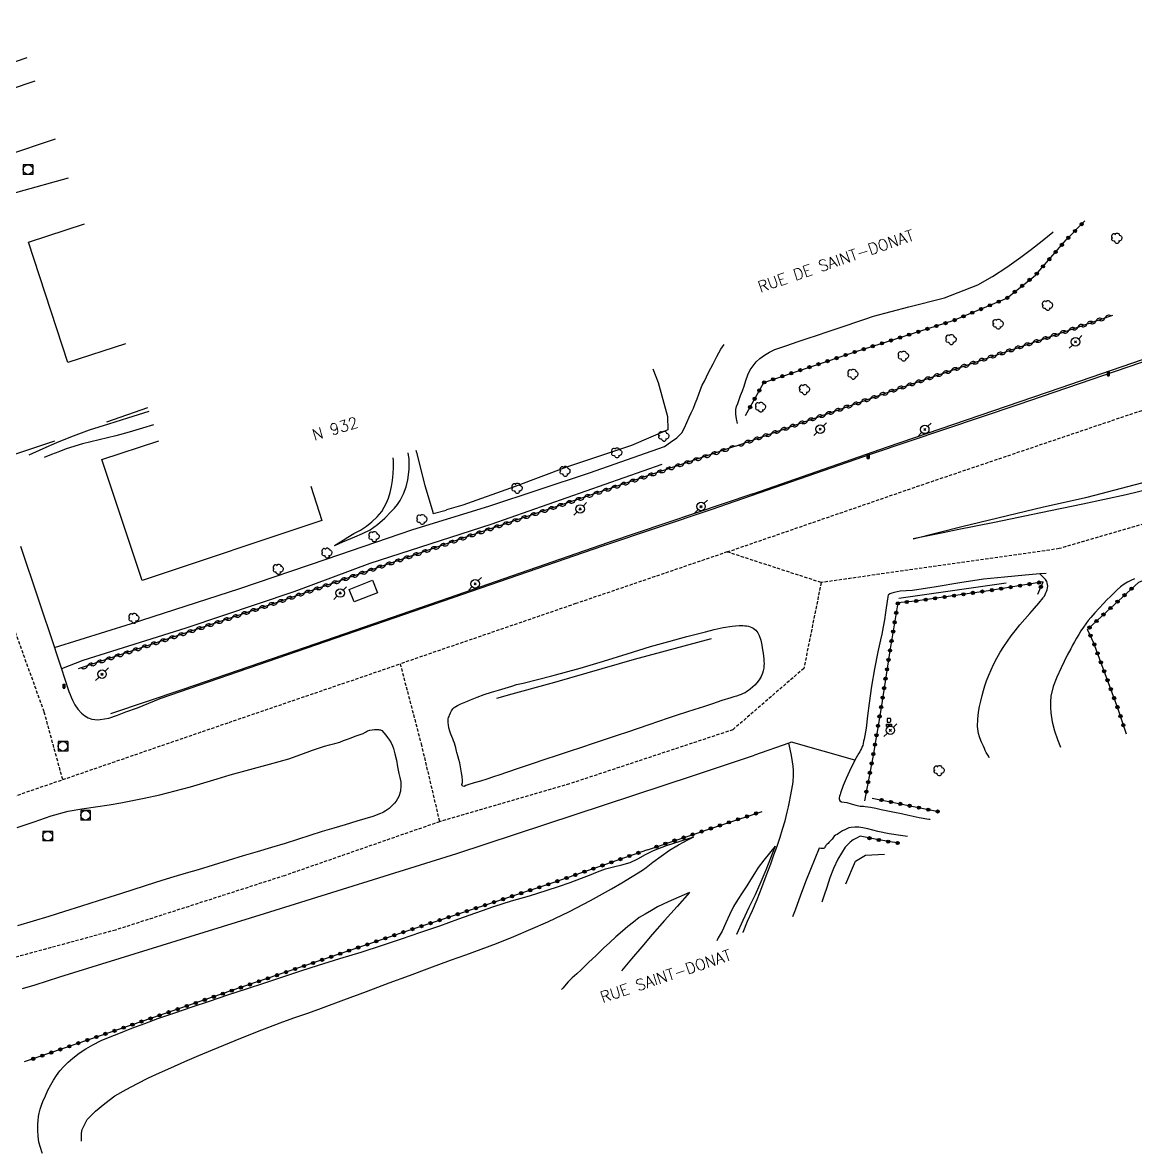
# Model space of a CAD drawing. Header units: millimetres. Extents: x 170000 to 171000, y 110000 to 111000.
# Drawn here: x 170303 to 170478, y 110238.9 to 110416.7 of the extents above; entities that cross this region are included whole.
import ezdxf
from ezdxf.enums import TextEntityAlignment as Align

# ---------------------------------------------------------------- set-up
doc = ezdxf.new("R2010")
doc.units = ezdxf.units.MM
doc.linetypes.add('DASHED', pattern=[0.75, 0.5, -0.25])
doc.layers.get('0').update_dxf_attribs({"linetype": 'CONTINUOUS'})
for name, color, linetype in [('W0001', 6, 'DASHED'), ('W0008', 7, 'CONTINUOUS'), ('W0010', 4, 'CONTINUOUS'), ('W0015', 2, 'CONTINUOUS'), ('W0017', 7, 'CONTINUOUS'), ('W0101', 7, 'CONTINUOUS'), ('W0104', 1, 'CONTINUOUS'), ('W0211', 2, 'CONTINUOUS'), ('W0214', 2, 'CONTINUOUS'), ('W0300', 7, 'CONTINUOUS'), ('W0310', 3, 'CONTINUOUS'), ('W0322', 7, 'CONTINUOUS'), ('W0323', 7, 'CONTINUOUS'), ('W0330', 7, 'CONTINUOUS'), ('W0333', 7, 'CONTINUOUS'), ('W0401', 7, 'CONTINUOUS'), ('W0420', 7, 'CONTINUOUS'), ('W0438', 7, 'CONTINUOUS'), ('W0473', 7, 'CONTINUOUS'), ('W0989', 7, 'CONTINUOUS'), ('W0990', 7, 'CONTINUOUS')]:
    doc.layers.add(name, color=color, linetype=linetype)
doc.styles.get("Standard").update_dxf_attribs({"font": 'romans.shx', "width": 0.85})

# ---------------------------------------------------------------- blocks, each defined once
blk = doc.blocks.new('T473')
for p, q in [((-0.166667, 0.166667), (0.166667, -0.166667)), ((-0.166667, -0.166667), (0.166667, 0.166667)), ((0.500001, 0.500001), (1.000002, 1.000002)), ((-1.000002, -1.000002), (-0.500001, -0.500001))]:
    blk.add_line(p, q)
blk.add_ellipse((0, 0), major_axis=(0.471405, 0.471405), ratio=1, start_param=5.4977871438, end_param=11.780972451)
blk = doc.blocks.new('T300')
for p, q in [((-0.8, 0.51), (-0.86, 0.34)), ((-0.86, 0.34), (-0.86, 0.17)), ((-0.86, 0.17), (-0.74, 0.06)), ((-0.69, 0.63), (-0.8, 0.51)), ((-0.8, -0.06), (-0.74, 0.06)), ((-0.74, 0.06), (-0.69, 0.11)), ((-0.57, 0.69), (-0.69, 0.63)), ((-0.46, 0.69), (-0.57, 0.69)), ((-0.29, 0.63), (-0.46, 0.69)), ((-0.29, 0.63), (-0.17, 0.74)), ((-0.23, 0.57), (-0.29, 0.63)), ((-0.17, 0.74), (-0.06, 0.8)), ((-0.06, 0.8), (0.06, 0.8)), ((0.06, 0.8), (0.23, 0.74)), ((0.23, 0.74), (0.34, 0.63)), ((0.34, 0.63), (0.4, 0.51)), ((0.46, 0.46), (0.34, 0.46)), ((0.4, 0.51), (0.4, 0.46)), ((0.57, 0.4), (0.46, 0.46)), ((0.57, 0.4), (0.69, 0.29)), ((0.69, 0.29), (0.74, 0.17)), ((0.74, 0.06), (0.69, -0.17)), ((0.74, 0.17), (0.74, 0.06)), ((-0.8, -0.17), (-0.8, -0.06)), ((-0.8, -0.23), (-0.8, -0.17)), ((-0.74, -0.34), (-0.8, -0.23)), ((-0.69, -0.4), (-0.74, -0.34)), ((-0.51, -0.46), (-0.69, -0.4)), ((-0.4, -0.46), (-0.51, -0.46)), ((-0.4, -0.46), (-0.34, -0.46)), ((-0.34, -0.46), (-0.34, -0.4)), ((-0.34, -0.51), (-0.34, -0.46)), ((-0.29, -0.63), (-0.34, -0.51)), ((-0.17, -0.74), (-0.29, -0.63)), ((-0.06, -0.8), (-0.17, -0.74)), ((0.06, -0.8), (-0.06, -0.8)), ((0.17, -0.74), (0.06, -0.8)), ((0.23, -0.69), (0.17, -0.74)), ((0.29, -0.46), (0.23, -0.46)), ((0.29, -0.63), (0.23, -0.69)), ((0.46, -0.4), (0.29, -0.46)), ((0.34, -0.51), (0.29, -0.63)), ((0.34, -0.51), (0.34, -0.46)), ((0.57, -0.34), (0.46, -0.4)), ((0.63, -0.29), (0.57, -0.34)), ((0.69, -0.17), (0.63, -0.29))]:
    blk.add_line(p, q)
blk = doc.blocks.new('T420')
for p, q in [((0.75, 0.75), (-0.75, 0.75)), ((-0.75, 0.75), (-0.75, -0.75)), ((0.75, 0.75), (0.75, -0.75)), ((0.75, -0.75), (-0.75, -0.75))]:
    blk.add_line(p, q)
blk.add_ellipse((0, 0), major_axis=(-0.53, 0.53), ratio=1, start_param=3.926991, end_param=10.210176)
blk = doc.blocks.new('T438')
for p, q in [((-0.4, 0.2), (0.4, 0.2)), ((-0.4, -0.2), (-0.4, 0.2)), ((0.15, 1.1), (-0.3, 1.1)), ((-0.3, 1.1), (-0.3, 0.5)), ((-0.3, 0.5), (0.15, 0.5)), ((0.3, 0.65), (0.3, 0.95)), ((0.4, 0.2), (0.4, -0.2))]:
    blk.add_line(p, q)
at = {"flags": 128}
for points in [[(-0.4, -0.2), (0.4, 0.2)], [(0.4, -0.2), (-0.4, -0.2)]]:
    blk.add_lwpolyline(points, dxfattribs=at)
for centre, major_axis, start_param, end_param in [((0.15, 0.95), (0.106, -0.106), 0.785398, 2.356194), ((0.15, 0.65), (0.106, 0.106), 3.926991, 5.497787)]:
    blk.add_ellipse(centre, major_axis=major_axis, ratio=1, start_param=start_param, end_param=end_param)
blk = doc.blocks.new('T401')
for p, q in [((-0.3, 0.3), (0, 0.3)), ((-0.3, -0.25), (-0.3, 0.3)), ((-0.3, 0.15), (0, 0.15)), ((-0.3, 0), (0, 0)), ((0, 0.3), (0, -0.25)), ((-0.3, -0.15), (0, -0.15)), ((-0.3, -0.25), (-0.3, -0.3)), ((-0.3, -0.3), (0, -0.3)), ((0, -0.3), (0, -0.25))]:
    blk.add_line(p, q)
blk = doc.blocks.new('t323o')
at = {"color": 0, "linetype": 'Continuous'}
for radius in [0.25, 0.15]:
    blk.add_circle((0, 0), radius, dxfattribs=at)
blk = doc.blocks.new('t310o')
at = {"color": 0, "linetype": 'Continuous'}
for centre, start, end in [((-0.5, 0.38), 216.8699, 323.1304), ((0.5, -0.37), 36.8699, 143.1303)]:
    blk.add_arc(centre, 0.625, start, end, dxfattribs=at)
blk = doc.blocks.new('t322o')
at = {"color": 0, "linetype": 'Continuous'}
for radius in [0.25, 0.15]:
    blk.add_circle((0, 0), radius, dxfattribs=at)

msp = doc.modelspace()

# ---------------------------------------------------------------- linework, layer by layer
at = {"layer": 'W0001'}
for points in [[(170309.34, 110297.71), (170306.42, 110308.38), (170301.17, 110322.94), (170295.67, 110340.72), (170291.38, 110352.95), (170284.72, 110371.81), (170279.08, 110389.32), (170273.66, 110406.08), (170268.82, 110420.54), (170260.6, 110443.52), (170252.31, 110465.67), (170244.18, 110485.57), (170234, 110508.4), (170225.33, 110525.38), (170223.55, 110526.45)], [(170413.81, 110333.5), (170445.15, 110344.31), (170480.05, 110356.12), (170505.48, 110364.82), (170531.88, 110373.82), (170563.33, 110384.76), (170575.54, 110388.88), (170603.16, 110398.42)], [(170603.16, 110398.42), (170595.53, 110384.66), (170578.98, 110371.74), (170556.64, 110363.02), (170524.65, 110352.27), (170499.46, 110343.82), (170466, 110334.02), (170428.57, 110328.69)], [(170413.81, 110333.5), (170390.01, 110325.38), (170362.39, 110315.9)], [(170428.57, 110328.69), (170413.81, 110333.5)], [(170428.57, 110328.69), (170425.85, 110315.2), (170414.7, 110305.55), (170388.99, 110297.04), (170368.58, 110291.08)], [(170309.34, 110297.71), (170335.5, 110306.71), (170362.39, 110315.9)], [(170362.39, 110315.9), (170365.68, 110303.35), (170368.58, 110291.08)], [(170280.36, 110288.05), (170297.31, 110293.57), (170309.34, 110297.71)], [(170368.58, 110291.08), (170344.19, 110282.6), (170317.63, 110274.05), (170294.74, 110267.81), (170284.71, 110277.23), (170280.36, 110288.05)]]:
    msp.add_lwpolyline(points, dxfattribs=at)
at = {"layer": 'W0008'}
for points in [[(170411.28, 110340.2), (170436.47, 110348.91), (170459.53, 110356.71), (170490.29, 110367.24), (170524.71, 110378.96), (170524.94, 110379.04), (170526.08, 110379.43), (170550.42, 110387.8), (170575.93, 110396.67), (170593.28, 110402.48), (170597.6, 110404.04), (170604.02, 110406.4), (170605.1, 110406.79)], [(170310.32, 110311.56), (170310.49, 110311.1), (170310.66, 110310.65), (170310.86, 110310.2), (170311.26, 110309.46), (170311.74, 110308.76), (170312.3, 110308.15), (170312.8, 110307.76), (170313.36, 110307.42), (170313.94, 110307.2), (170314.37, 110307.14), (170314.81, 110307.13), (170315.24, 110307.15), (170316.61, 110307.39), (170317.95, 110307.85), (170319.28, 110308.35), (170321.09, 110309), (170322.87, 110309.72), (170324.66, 110310.44), (170367.66, 110325.27), (170394.27, 110334.48), (170411.28, 110340.2)], [(170302.72, 110334.41), (170305.5, 110326.12), (170308.03, 110318.48), (170308.26, 110317.81), (170308.94, 110315.73), (170309.14, 110315.13), (170309.63, 110313.65), (170310.32, 110311.56)], [(170463.96, 110330.13), (170462.94, 110330.04), (170460.67, 110329.85), (170457.39, 110329.56), (170454.11, 110329.22), (170450.37, 110328.66), (170446.65, 110328.02), (170442.91, 110327.46), (170441.94, 110327.4), (170440.98, 110327.35), (170440.06, 110327.14), (170439.7, 110327.03), (170439.36, 110326.9), (170439.12, 110326.7), (170439.06, 110326.52), (170439.04, 110326.32), (170439.02, 110326.11), (170438.91, 110325.4), (170438.8, 110324.69), (170438.69, 110323.98), (170438.52, 110322.85), (170438.33, 110321.71), (170438.12, 110320.58), (170437.91, 110319.66), (170437.68, 110318.73), (170437.46, 110317.81), (170436.94, 110315.12), (170436.51, 110312.41), (170436.1, 110309.71), (170435.86, 110307.74), (170435.64, 110305.78), (170435.32, 110304.07)], [(170423.91, 110303.6), (170423.51, 110303.46), (170418.09, 110301.54)], [(170435.32, 110304.07), (170435.25, 110303.74), (170435.19, 110303.4), (170435.1, 110303.08), (170435.04, 110302.92), (170434.96, 110302.76), (170434.89, 110302.61), (170434.77, 110302.35), (170434.65, 110302.09), (170434.52, 110301.84), (170434.31, 110301.48), (170434.1, 110301.12), (170433.88, 110300.77), (170423.91, 110303.6)], [(170308.9, 110266.69), (170341.08, 110276.63), (170371.31, 110286.1), (170408.49, 110298.36), (170418.09, 110301.54)], [(170303.04, 110264.84), (170305, 110265.43), (170306.95, 110266.06), (170308.9, 110266.69)]]:
    msp.add_lwpolyline(points, dxfattribs=at)
at = {"layer": 'W0010'}
for points in [[(170417.83, 110342.66), (170439.02, 110350.05), (170466.16, 110359.33), (170508.32, 110373.83), (170524.31, 110379.28)], [(170443.04, 110335.54), (170450.7, 110337.51), (170463.51, 110340.58), (170470.37, 110342.13), (170482.19, 110345.2), (170494.45, 110349.01), (170508.88, 110353.9), (170516.26, 110356.4)], [(170516.73, 110354.94), (170501.39, 110349.85), (170493.56, 110347.26), (170486.18, 110344.91), (170482.14, 110343.84), (170476.52, 110342.5), (170469.71, 110341.02), (170463.1, 110339.65), (170455.8, 110338.12), (170449.96, 110336.97), (170447.74, 110336.49), (170443.04, 110335.54)], [(170417.83, 110342.66), (170395.13, 110334.97), (170369.96, 110326.25), (170349.14, 110319.07), (170328.22, 110311.9), (170316.83, 110308.06)], [(170440.78, 110326.26), (170457.65, 110328.66)], [(170377.58, 110310.53), (170380.02, 110311.18), (170386.72, 110313.04), (170399.24, 110316.67), (170411.36, 110319.88)]]:
    msp.add_lwpolyline(points, dxfattribs=at)
at = {"layer": 'W0015'}
msp.add_lwpolyline([(170380.7, 110312.67), (170381.75, 110312.85), (170386.23, 110314.01), (170390.69, 110315.22), (170394.38, 110316.33), (170398.06, 110317.49), (170401.75, 110318.62), (170404.61, 110319.43), (170407.48, 110320.23), (170410.37, 110320.95), (170411.76, 110321.3), (170413.15, 110321.63), (170414.56, 110321.85), (170415.12, 110321.9), (170415.69, 110321.93), (170416.25, 110321.93), (170416.55, 110321.9), (170416.84, 110321.87), (170417.13, 110321.82), (170417.39, 110321.74), (170417.65, 110321.63), (170417.89, 110321.5), (170418.1, 110321.35), (170418.3, 110321.18), (170418.47, 110320.99), (170418.6, 110320.8), (170418.72, 110320.59), (170418.83, 110320.39), (170419.09, 110319.65), (170419.24, 110318.87), (170419.36, 110318.09), (170419.44, 110317.6), (170419.52, 110317.11), (170419.57, 110316.62), (170419.58, 110316.28), (170419.59, 110315.95), (170419.58, 110315.62), (170419.54, 110315.22), (170419.47, 110314.83), (170419.36, 110314.45), (170419.13, 110313.91), (170418.83, 110313.4), (170418.48, 110312.93), (170418.15, 110312.57), (170417.79, 110312.24), (170417.41, 110311.93), (170417.16, 110311.73), (170416.9, 110311.54), (170416.63, 110311.37), (170416.32, 110311.22), (170416, 110311.09), (170415.68, 110310.98), (170415.26, 110310.83), (170414.83, 110310.71), (170414.39, 110310.58), (170412.95, 110310.12), (170411.5, 110309.64), (170410.06, 110309.17), (170408.73, 110308.74), (170407.41, 110308.32), (170406.08, 110307.89), (170404.54, 110307.37), (170403, 110306.83), (170401.46, 110306.3), (170399.8, 110305.74), (170398.14, 110305.18), (170396.48, 110304.62), (170394.61, 110304.01), (170392.74, 110303.4), (170390.88, 110302.78), (170388.96, 110302.14), (170387.05, 110301.5), (170385.13, 110300.85), (170383.13, 110300.17), (170381.12, 110299.5), (170379.12, 110298.82), (170378.08, 110298.47), (170377.04, 110298.12), (170375.99, 110297.78), (170375.01, 110297.47), (170374.02, 110297.18), (170373.02, 110296.9), (170372.73, 110296.76), (170372.44, 110296.63), (170372.2, 110296.68), (170372.2, 110296.69), (170372.2, 110296.69), (170372.19, 110296.69), (170372.11, 110296.95), (170372.17, 110297.26), (170372.2, 110297.57), (170372.14, 110298.18), (170372.03, 110298.79), (170371.91, 110299.39), (170371.86, 110299.71), (170371.82, 110300.03), (170371.76, 110300.34), (170371.62, 110300.88), (170371.45, 110301.42), (170371.3, 110301.96), (170371.24, 110302.2), (170371.19, 110302.44), (170371.13, 110302.68), (170371.03, 110303.05), (170370.91, 110303.42), (170370.78, 110303.79), (170370.65, 110304.13), (170370.5, 110304.48), (170370.37, 110304.83), (170370.2, 110305.32), (170370.06, 110305.83), (170369.97, 110306.34), (170369.94, 110306.65), (170369.93, 110306.96), (170369.96, 110307.27), (170370.01, 110307.46), (170370.08, 110307.65), (170370.15, 110307.84), (170370.29, 110308.2), (170370.45, 110308.54), (170370.66, 110308.85), (170370.89, 110309.04), (170371.16, 110309.2), (170371.43, 110309.35), (170371.93, 110309.6), (170372.44, 110309.82), (170372.96, 110310.03), (170373.47, 110310.26), (170373.97, 110310.48), (170374.48, 110310.69), (170375.6, 110311.09), (170376.73, 110311.43), (170377.87, 110311.77), (170378.9, 110312.1), (170379.94, 110312.42)], close=True, dxfattribs=at)
msp.add_lwpolyline([(170302.19, 110290.2), (170304.85, 110291.09), (170307.51, 110291.99), (170310.2, 110292.74), (170312.34, 110293.13), (170314.49, 110293.43), (170316.64, 110293.75), (170318.49, 110294.07), (170320.33, 110294.41), (170322.17, 110294.78), (170324.61, 110295.33), (170327.03, 110295.93), (170329.44, 110296.58), (170331.53, 110297.19), (170333.61, 110297.84), (170335.69, 110298.48), (170338.76, 110299.31), (170341.83, 110300.11), (170344.88, 110300.99), (170346.75, 110301.65), (170348.61, 110302.34), (170350.5, 110302.97), (170351.3, 110303.18), (170352.1, 110303.38), (170352.89, 110303.61), (170353.5, 110303.83), (170354.1, 110304.07), (170354.7, 110304.3), (170355.33, 110304.52), (170355.97, 110304.73), (170356.6, 110304.98), (170356.94, 110305.17), (170357.28, 110305.36), (170357.63, 110305.5), (170357.98, 110305.55), (170358.34, 110305.56), (170358.7, 110305.56), (170358.86, 110305.56), (170359.01, 110305.56), (170359.16, 110305.54), (170359.28, 110305.52), (170359.39, 110305.48), (170359.51, 110305.45), (170359.81, 110305.08), (170360.12, 110304.72), (170360.4, 110304.34), (170360.7, 110303.91), (170360.97, 110303.48), (170361.19, 110303.02), (170361.34, 110302.6), (170361.46, 110302.18), (170361.57, 110301.75), (170361.8, 110300.74), (170361.98, 110299.71), (170362.16, 110298.69), (170362.32, 110298.03), (170362.47, 110297.37), (170362.52, 110296.71), (170362.42, 110295.89), (170362.17, 110295.07), (170361.77, 110294.34), (170361.52, 110294.02), (170361.24, 110293.72), (170360.94, 110293.44), (170360.65, 110293.18), (170360.34, 110292.94), (170360.02, 110292.73), (170359.79, 110292.61), (170359.54, 110292.5), (170359.3, 110292.4), (170358.08, 110291.92), (170356.83, 110291.53), (170355.58, 110291.15), (170353.77, 110290.6), (170351.95, 110290.07), (170350.14, 110289.53), (170348.2, 110288.92), (170346.27, 110288.29), (170344.33, 110287.68), (170342.14, 110287.02), (170339.93, 110286.37), (170337.73, 110285.72), (170335.37, 110284.99), (170333, 110284.25), (170330.63, 110283.53), (170328.73, 110282.97), (170326.83, 110282.43), (170324.93, 110281.86), (170322.48, 110281.08), (170320.04, 110280.26), (170317.6, 110279.46), (170314.94, 110278.62), (170312.28, 110277.79), (170309.61, 110276.97), (170307.16, 110276.2), (170304.7, 110275.44), (170302.23, 110274.7)], dxfattribs=at)
at = {"layer": 'W0017'}
for points in [[(170285.99, 110385), (170289.08, 110386.05), (170289.51, 110386.2), (170302.35, 110390.11), (170310.25, 110392.32)], [(170415.4, 110353.71), (170415.27, 110354.45), (170415.15, 110355.18), (170415.15, 110355.91), (170415.28, 110356.38), (170415.47, 110356.85), (170415.65, 110357.33), (170415.92, 110358.08), (170416.19, 110358.84), (170416.47, 110359.59), (170416.75, 110360.46), (170417.03, 110361.33), (170417.42, 110362.14), (170417.86, 110362.78), (170418.37, 110363.38), (170418.94, 110363.92), (170419.67, 110364.46), (170420.47, 110364.91), (170421.3, 110365.31), (170421.92, 110365.55), (170422.55, 110365.77), (170423.18, 110365.98), (170424.78, 110366.53), (170426.38, 110367.06), (170427.98, 110367.6), (170429.54, 110368.12), (170431.08, 110368.65), (170432.64, 110369.17), (170434.03, 110369.64), (170435.42, 110370.11), (170436.81, 110370.57), (170442.36, 110372.06), (170447.95, 110373.45), (170453.23, 110375.5), (170455.53, 110376.82), (170457.76, 110378.29), (170459.94, 110379.83), (170461.66, 110381.11), (170463.34, 110382.44), (170465, 110383.8), (170465.05, 110383.84)], [(170403.96, 110350.1), (170404.91, 110350.78), (170405.86, 110351.45), (170406.65, 110352.24), (170407.11, 110353), (170407.48, 110353.84), (170407.83, 110354.68), (170408.16, 110355.4), (170408.48, 110356.13), (170408.79, 110356.85), (170409.06, 110357.59), (170409.32, 110358.32), (170409.6, 110359.05), (170409.89, 110359.72), (170410.21, 110360.38), (170410.53, 110361.04), (170410.88, 110361.73), (170411.23, 110362.41), (170411.6, 110363.09), (170412.18, 110364.24), (170412.8, 110365.37), (170413.35, 110366.11)], [(170322.68, 110356.15), (170316.2, 110353.91)], [(170298.31, 110347.72), (170308.08, 110350.95)], [(170308.03, 110318.48), (170320.14, 110322.26), (170337.21, 110327.73), (170350.77, 110332.38), (170364.4, 110337.03), (170376.31, 110340.69), (170392.17, 110345.93), (170403.96, 110350.1)], [(170403.55, 110347.23), (170376.62, 110337.82), (170357.64, 110331.68), (170345.68, 110327.24), (170328.71, 110321.52), (170312.49, 110316.46), (170309.14, 110315.13)], [(170455.01, 110301.15), (170454.91, 110301.32), (170454.54, 110301.98), (170454.38, 110302.3), (170454.24, 110302.62), (170454.1, 110302.95), (170453.8, 110303.61), (170453.52, 110304.28), (170453.3, 110304.96), (170453.16, 110306.06), (170453.19, 110307.19), (170453.3, 110308.3), (170453.45, 110309.18), (170453.66, 110310.05), (170453.89, 110310.92), (170454.1, 110311.7), (170454.33, 110312.47), (170454.59, 110313.24), (170454.92, 110314.11), (170455.28, 110314.98), (170455.68, 110315.83), (170456.18, 110316.79), (170456.73, 110317.72), (170457.3, 110318.64), (170457.87, 110319.48), (170458.47, 110320.29), (170459.08, 110321.1), (170459.83, 110322.03), (170460.61, 110322.94), (170461.39, 110323.85), (170462.1, 110324.66), (170462.81, 110325.47), (170463.48, 110326.31), (170463.54, 110326.4), (170463.61, 110326.48), (170463.67, 110326.57), (170463.79, 110326.8), (170463.89, 110327.05), (170463.98, 110327.3), (170464.08, 110327.57), (170464.16, 110327.85), (170464.2, 110328.12), (170464.18, 110328.38), (170464.12, 110328.63), (170464.04, 110328.87), (170463.95, 110329.02), (170463.86, 110329.16), (170463.75, 110329.3), (170463.5, 110329.56), (170463.22, 110329.8), (170462.94, 110330.04)], [(170477.82, 110329.27), (170477.27, 110329), (170476.73, 110328.74), (170476.21, 110328.44), (170475.65, 110328.01), (170475.12, 110327.52), (170474.61, 110327.02), (170474.05, 110326.5), (170473.51, 110325.96), (170472.98, 110325.41), (170472.29, 110324.68), (170471.61, 110323.94), (170470.96, 110323.18), (170470.56, 110322.7), (170470.17, 110322.2), (170469.8, 110321.69), (170469.42, 110321.12), (170469.07, 110320.54), (170468.72, 110319.95), (170468.41, 110319.39), (170468.1, 110318.82), (170467.8, 110318.25), (170467.27, 110317.27), (170466.76, 110316.29), (170466.29, 110315.28), (170465.63, 110313.84), (170465.04, 110312.36), (170464.68, 110310.84), (170464.61, 110309.96), (170464.62, 110309.07), (170464.67, 110308.18), (170464.89, 110306.77), (170465.25, 110305.38), (170465.71, 110304.02), (170466.21, 110302.82)], [(170416.29, 110273.68), (170416.31, 110273.73), (170417.02, 110275.44), (170417.76, 110277.14), (170418.49, 110278.85), (170419.23, 110280.72), (170419.94, 110282.59), (170420.64, 110284.47), (170421.15, 110285.86), (170421.65, 110287.24), (170422.12, 110288.64), (170422.52, 110289.94), (170422.89, 110291.25), (170423.23, 110292.57), (170423.42, 110293.4), (170423.6, 110294.22), (170423.76, 110295.05), (170423.98, 110296.17), (170424.15, 110297.3), (170424.23, 110298.44), (170424.21, 110299.12), (170424.15, 110299.81), (170424.08, 110300.5), (170423.92, 110301.49), (170423.71, 110302.48), (170423.51, 110303.46)], [(170433.88, 110300.77), (170433.59, 110300.18), (170433.3, 110299.6), (170433.02, 110299.01), (170432.5, 110297.89), (170432.01, 110296.76), (170431.62, 110295.6), (170431.54, 110295.35), (170431.46, 110295.1), (170431.43, 110294.85), (170431.43, 110294.68), (170431.45, 110294.52), (170431.5, 110294.37), (170431.77, 110294.2), (170432.18, 110294.16), (170432.59, 110294.11), (170433.3, 110293.9), (170434.01, 110293.67), (170434.73, 110293.53), (170434.98, 110293.51), (170435.23, 110293.51), (170435.48, 110293.5), (170436.33, 110293.39), (170437.16, 110293.21), (170438, 110293.03), (170439.06, 110292.81), (170440.12, 110292.59), (170441.19, 110292.36), (170442.12, 110292.16), (170443.06, 110291.96), (170444, 110291.77), (170445.5, 110291.5), (170445.69, 110291.47)], [(170442.14, 110288.75), (170441.03, 110288.92), (170439.24, 110289.2), (170437.47, 110289.55), (170436.68, 110289.76), (170435.9, 110289.99), (170435.11, 110290.14), (170434.49, 110290.22), (170433.88, 110290.25), (170433.28, 110290.19), (170432.94, 110290.1), (170432.6, 110289.97), (170432.28, 110289.82), (170431.95, 110289.63), (170431.63, 110289.43), (170431.32, 110289.22), (170431.08, 110289.09), (170430.85, 110288.96), (170430.64, 110288.81), (170430.51, 110288.66), (170430.4, 110288.49), (170430.28, 110288.33), (170430.16, 110288.2), (170430.03, 110288.07), (170429.9, 110287.93), (170429.78, 110287.81), (170429.65, 110287.68), (170429.52, 110287.55), (170429.43, 110287.44), (170429.33, 110287.33), (170429.24, 110287.22), (170429.16, 110287.1), (170429.08, 110286.98), (170428.99, 110286.89), (170428.78, 110286.85), (170428.53, 110286.9), (170428.28, 110286.95)], [(170428.28, 110286.95), (170427.58, 110285.27), (170426.89, 110283.59), (170426.21, 110281.9), (170425.33, 110279.54), (170424.48, 110277.17), (170424.09, 110276.15)]]:
    msp.add_lwpolyline(points, dxfattribs=at)
at = {"layer": 'W0101'}
for points in [[(170310.15, 110363.28), (170303.96, 110382.22), (170312.74, 110385.09)], [(170319.21, 110366.24), (170310.15, 110363.28)], [(170321.81, 110329.03), (170315.49, 110348.06), (170324.45, 110350.97)], [(170348.37, 110343.87), (170350.09, 110338.43), (170321.81, 110329.03)]]:
    msp.add_lwpolyline(points, dxfattribs=at)
at = {"layer": 'W0104'}
for points in [[(170300.33, 110395.76), (170298.78, 110400.3), (170297.2, 110404.95), (170305.01, 110407.6)], [(170308.16, 110398.42), (170300.33, 110395.76)]]:
    msp.add_lwpolyline(points, dxfattribs=at)
msp.add_lwpolyline([(170358.06, 110329.04), (170358.83, 110327.1), (170355.15, 110325.65), (170354.39, 110327.6)], close=True, dxfattribs=at)
at = {"layer": 'W0211'}
for points in [[(170322.86, 110355.6), (170319.54, 110354.53), (170316.53, 110353.58), (170313.52, 110352.63), (170310.56, 110351.57), (170308.37, 110350.67), (170306.2, 110349.7), (170304.04, 110348.74)], [(170352.05, 110334.51), (170352.71, 110334.79), (170353.36, 110335.07), (170354.02, 110335.36), (170355.26, 110335.87), (170356.48, 110336.38), (170357.65, 110337), (170358.85, 110337.84), (170359.96, 110338.8), (170360.99, 110339.85), (170361.5, 110340.41), (170361.98, 110340.98), (170362.4, 110341.59), (170362.93, 110342.62), (170363.32, 110343.73), (170363.6, 110344.86), (170363.81, 110346.46), (170363.8, 110348.09), (170363.66, 110349.11)], [(170400.51, 110283.46), (170401.04, 110283.88), (170401.58, 110284.3), (170402.12, 110284.71), (170403.42, 110285.68), (170404.75, 110286.6), (170406.13, 110287.45), (170406.92, 110287.89), (170407.73, 110288.31), (170408.54, 110288.73)], [(170434.69, 110288.82), (170434.15, 110288.52), (170433.62, 110288.22), (170433.12, 110287.87), (170432.37, 110287.08), (170431.75, 110286.15), (170431.2, 110285.18), (170430.51, 110283.75), (170429.96, 110282.25), (170429.45, 110280.73), (170429.05, 110279.55), (170428.7, 110278.45)], [(170421.34, 110287.26), (170420.44, 110286.15), (170419.55, 110285.03), (170418.69, 110283.89), (170418.07, 110282.94), (170417.48, 110281.97), (170416.89, 110281), (170416.17, 110279.92), (170415.45, 110278.84), (170414.77, 110277.73), (170414.14, 110276.46), (170413.58, 110275.17), (170412.99, 110273.89), (170412.39, 110272.81), (170412.15, 110272.38)], [(170312.29, 110240.88), (170312.27, 110241.46), (170312.29, 110242.09), (170312.38, 110242.7), (170313.17, 110244.25), (170314.49, 110245.59), (170315.94, 110246.8), (170317.55, 110247.97), (170319.3, 110248.98), (170321.08, 110249.93), (170322.81, 110250.8), (170324.58, 110251.62), (170326.35, 110252.41), (170328.52, 110253.38), (170330.72, 110254.31), (170332.91, 110255.23), (170336.44, 110256.69), (170339.98, 110258.1), (170343.54, 110259.47), (170345.69, 110260.24), (170347.85, 110261), (170350, 110261.76), (170353.56, 110263.08), (170357.11, 110264.41), (170360.67, 110265.74), (170363.88, 110266.93), (170367.08, 110268.12), (170370.29, 110269.3), (170372.7, 110270.17), (170375.11, 110271.04), (170377.51, 110271.95), (170380.24, 110273.04), (170382.95, 110274.17), (170385.63, 110275.37), (170389, 110276.99), (170392.32, 110278.7), (170395.59, 110280.51), (170397.24, 110281.47), (170398.87, 110282.46), (170400.51, 110283.46)], [(170407.89, 110279.93), (170406.19, 110279.2), (170404.5, 110278.48), (170402.84, 110277.68), (170401.88, 110277.14), (170400.92, 110276.57), (170399.97, 110276.01)], [(170399.97, 110276.01), (170399.08, 110275.31), (170398.19, 110274.6), (170397.32, 110273.88), (170396.32, 110273), (170395.35, 110272.1), (170394.38, 110271.2), (170393.19, 110270.07), (170392.01, 110268.94), (170390.82, 110267.81), (170390.14, 110267.18), (170389.45, 110266.54), (170388.78, 110265.89), (170387.96, 110264.93), (170387.76, 110264.68)]]:
    msp.add_lwpolyline(points, dxfattribs=at)
at = {"layer": 'W0214'}
for points in [[(170323.59, 110353.48), (170321.86, 110352.96), (170319.79, 110352.35), (170317.71, 110351.76), (170315.08, 110351.11), (170312.45, 110350.48), (170309.86, 110349.71), (170308.71, 110349.27), (170307.58, 110348.81), (170306.44, 110348.35)], [(170352.05, 110334.51), (170352.74, 110334.94), (170353.44, 110335.38), (170354.14, 110335.81), (170355.13, 110336.38), (170356.14, 110336.93), (170357.08, 110337.56), (170357.96, 110338.25), (170358.79, 110339.01), (170359.49, 110339.85), (170359.9, 110340.52), (170360.24, 110341.23), (170360.54, 110341.96), (170360.82, 110342.86), (170361.02, 110343.79), (170361.17, 110344.73), (170361.29, 110345.77), (170361.35, 110346.81), (170361.33, 110347.85), (170361.29, 110348.3)], [(170306.15, 110238.94), (170306.11, 110239.01), (170305.6, 110240.7), (170305.48, 110241.64), (170305.42, 110242.59), (170305.43, 110243.54), (170305.46, 110244.13), (170305.52, 110244.71), (170305.62, 110245.28), (170305.79, 110245.9), (170306, 110246.51), (170306.24, 110247.11), (170306.61, 110247.99), (170307.02, 110248.86), (170307.47, 110249.7), (170307.9, 110250.46), (170308.36, 110251.2), (170308.87, 110251.9), (170309.51, 110252.62), (170310.2, 110253.28), (170310.93, 110253.9), (170311.93, 110254.67), (170313, 110255.37), (170314.09, 110256.01), (170315.41, 110256.66), (170316.78, 110257.24), (170318.15, 110257.8), (170320.19, 110258.61), (170322.24, 110259.37), (170324.3, 110260.12), (170326.99, 110261.06), (170329.7, 110261.97), (170332.41, 110262.87), (170335.32, 110263.84), (170338.23, 110264.79), (170341.14, 110265.74), (170343.95, 110266.68), (170346.75, 110267.62), (170349.56, 110268.54), (170352.9, 110269.59), (170356.25, 110270.6), (170359.59, 110271.66), (170362.61, 110272.66), (170365.62, 110273.7), (170368.63, 110274.74), (170371.45, 110275.75), (170374.27, 110276.78), (170377.1, 110277.75), (170379.89, 110278.62), (170382.7, 110279.44), (170385.49, 110280.3), (170387.3, 110280.91), (170389.11, 110281.54), (170390.91, 110282.2), (170392.16, 110282.7), (170393.39, 110283.21), (170394.65, 110283.67), (170395.95, 110284), (170397.26, 110284.29), (170398.54, 110284.66), (170399.78, 110285.24), (170400.98, 110285.91), (170402.2, 110286.54), (170404.28, 110287.35), (170406.41, 110288.04), (170408.54, 110288.73)], [(170421.34, 110287.26), (170420.61, 110285.37), (170419.88, 110283.49), (170419.11, 110281.62), (170418.19, 110279.59), (170417.22, 110277.58), (170416.25, 110275.56), (170415.26, 110273.36), (170415.25, 110273.36)], [(170407.89, 110279.93), (170405.93, 110277.74), (170403.97, 110275.54), (170402.03, 110273.33), (170400.38, 110271.42), (170398.74, 110269.5), (170397.17, 110267.65)]]:
    msp.add_lwpolyline(points, dxfattribs=at)
at = {"layer": 'W0310'}
for points in [[(170415.1, 110350.11), (170441.37, 110359.39), (170474.42, 110370.71)], [(170415.1, 110350.11), (170372.58, 110335.77), (170343.2, 110325.61), (170311.79, 110315.1)]]:
    msp.add_lwpolyline(points, dxfattribs=at)
at = {"layer": 'W0322'}
msp.add_lwpolyline([(170440.78, 110287.71), (170439.17, 110287.95), (170437.05, 110288.32), (170436.26, 110288.48), (170435.48, 110288.65), (170434.69, 110288.82)], dxfattribs=at)
at = {"layer": 'W0323'}
for points in [[(170416.67, 110354.97), (170419.56, 110360.16), (170434.08, 110365.01), (170449.33, 110369.87), (170457.74, 110373.38), (170462.26, 110377.03), (170467.1, 110382.57), (170470.03, 110385.55)], [(170476.56, 110304.84), (170475.22, 110308.93), (170471.44, 110319.16), (170470.47, 110321.33), (170473.43, 110324.09), (170478.5, 110328.76), (170482.28, 110330.3)], [(170462.62, 110326.88), (170463.46, 110328.79), (170454.86, 110327.41), (170443.34, 110325.76), (170440.65, 110325.52), (170439.38, 110317.95), (170437.93, 110308.66), (170436.7, 110301.21), (170435.4, 110294.35)], [(170436.61, 110294.79), (170447.02, 110292.67)], [(170401.27, 110286.68), (170413.11, 110290.66), (170419.28, 110292.71)], [(170401.27, 110286.68), (170386.39, 110281.48), (170363.45, 110273.9), (170337.46, 110265.05), (170315.39, 110257.49), (170303.3, 110253.32)]]:
    msp.add_lwpolyline(points, dxfattribs=at)
at = {"layer": 'W0330'}
for points in [[(170402.13, 110362.27), (170402.94, 110360.16), (170404.41, 110354.79), (170404.47, 110352.69), (170398.77, 110350.22), (170388.55, 110346.81), (170380.48, 110343.79), (170372.23, 110340.84), (170369.65, 110340.1)], [(170364.87, 110349.52), (170364.98, 110349.12), (170366.25, 110343.97), (170367.44, 110340.14)], [(170367.44, 110340.14), (170367.56, 110339.53), (170369.61, 110340.09)], [(170369.64, 110340.1), (170369.61, 110340.09)], [(170432.43, 110281.31), (170433.98, 110284.87), (170435.56, 110285.84), (170438.55, 110286)]]:
    msp.add_lwpolyline(points, dxfattribs=at)
at = {"layer": 'W0333'}
msp.add_lwpolyline([(170279.6, 110404.1), (170291.82, 110407.15), (170303.75, 110411.27)], dxfattribs=at)

# ---------------------------------------------------------------- block references
at = {"layer": 'W0300'}
for p in [(170475.09, 110382.81), (170464.2, 110372.25), (170456.44, 110369.32), (170449.04, 110366.89), (170441.54, 110364.29), (170433.62, 110361.44), (170426, 110359.02), (170419.09, 110356.27), (170403.88, 110351.69), (170396.48, 110349.08), (170388.35, 110346.17), (170380.81, 110343.5), (170365.86, 110338.6), (170358.33, 110335.91), (170350.92, 110333.33), (170343.26, 110330.77), (170320.57, 110323.07), (170447.16, 110299.11)]:
    msp.add_blockref('T300', p, dxfattribs=at)
at = {"layer": 'W0310'}
for p, rotation in [((170473.19, 110370.29), 18.90789118686685), ((170467.52, 110368.35), 18.90789118686685), ((170468.94, 110368.84), 18.90789118686685), ((170470.36, 110369.32), 18.90789118686685), ((170471.78, 110369.81), 18.90789118686685), ((170461.84, 110366.41), 18.90789118686685), ((170463.26, 110366.89), 18.90789118686685), ((170464.68, 110367.38), 18.90789118686685), ((170466.1, 110367.86), 18.90789118686685), ((170457.59, 110364.95), 18.90789118686685), ((170459, 110365.43), 18.90789118686685), ((170460.42, 110365.92), 18.90789118686685), ((170451.91, 110363), 18.90789118686685), ((170453.33, 110363.49), 18.90789118686685), ((170454.75, 110363.98), 18.90789118686685), ((170456.17, 110364.46), 18.90789118686685), ((170446.23, 110361.06), 18.90789118686685), ((170447.65, 110361.54), 18.90789118686685), ((170449.07, 110362.03), 18.90789118686685), ((170450.49, 110362.52), 18.90789118686685), ((170441.98, 110359.6), 18.90789118686685), ((170443.39, 110360.09), 18.90789118686685), ((170444.81, 110360.57), 18.90789118686685), ((170436.32, 110357.61), 19.46969486409074), ((170437.73, 110358.11), 19.46969486409074), ((170439.14, 110358.61), 19.46969486409074), ((170440.56, 110359.11), 19.46969486409074), ((170432.07, 110356.11), 19.46969486409074), ((170433.49, 110356.61), 19.46969486409074), ((170434.9, 110357.11), 19.46969486409074), ((170426.42, 110354.11), 19.46969486409074), ((170427.83, 110354.61), 19.46969486409074), ((170429.25, 110355.11), 19.46969486409074), ((170430.66, 110355.61), 19.46969486409074), ((170420.76, 110352.11), 19.46969486409074), ((170422.17, 110352.61), 19.46969486409074), ((170423.59, 110353.11), 19.46969486409074), ((170425, 110353.61), 19.46969486409074), ((170416.52, 110350.61), 19.46969486409074), ((170417.93, 110351.11), 19.46969486409074), ((170419.35, 110351.61), 19.46969486409074), ((170411.24, 110348.8), 198.6344160510238), ((170412.66, 110349.28), 198.6344160510238), ((170414.08, 110349.76), 198.6344160510238), ((170405.55, 110346.89), 198.6344160510238), ((170406.97, 110347.37), 198.6344160510238), ((170408.39, 110347.84), 198.6344160510238), ((170409.82, 110348.32), 198.6344160510238), ((170401.29, 110345.45), 198.6344160510238), ((170402.71, 110345.93), 198.6344160510238), ((170404.13, 110346.41), 198.6344160510238), ((170395.6, 110343.53), 198.6344160510238), ((170397.02, 110344.01), 198.6344160510238), ((170398.44, 110344.49), 198.6344160510238), ((170399.87, 110344.97), 198.6344160510238), ((170389.92, 110341.61), 198.6344160510238), ((170391.34, 110342.09), 198.6344160510238), ((170392.76, 110342.57), 198.6344160510238), ((170394.18, 110343.05), 198.6344160510238), ((170384.23, 110339.7), 198.6344160510238), ((170385.65, 110340.18), 198.6344160510238), ((170387.07, 110340.66), 198.6344160510238), ((170388.49, 110341.13), 198.6344160510238), ((170379.97, 110338.26), 198.6344160510238), ((170381.39, 110338.74), 198.6344160510238), ((170382.81, 110339.22), 198.6344160510238), ((170374.28, 110336.34), 198.6344160510238), ((170375.7, 110336.82), 198.6344160510238), ((170377.12, 110337.3), 198.6344160510238), ((170378.54, 110337.78), 198.6344160510238), ((170368.61, 110334.39), 199.0685698121794), ((170370.02, 110334.88), 199.0685698121794), ((170371.44, 110335.37), 199.0685698121794), ((170372.86, 110335.86), 198.6344160510238), ((170364.35, 110332.92), 199.0685698121794), ((170365.77, 110333.41), 199.0685698121794), ((170367.19, 110333.9), 199.0685698121794), ((170358.68, 110330.96), 199.0685698121794), ((170360.1, 110331.45), 199.0685698121794), ((170361.52, 110331.94), 199.0685698121794), ((170362.93, 110332.43), 199.0685698121794), ((170353.01, 110329), 199.0685698121794), ((170354.43, 110329.49), 199.0685698121794), ((170355.85, 110329.98), 199.0685698121794), ((170357.26, 110330.47), 199.0685698121794), ((170348.76, 110327.53), 199.0685698121794), ((170350.18, 110328.02), 199.0685698121794), ((170351.59, 110328.51), 199.0685698121794), ((170343.09, 110325.57), 198.5044154568263), ((170344.5, 110326.06), 199.0685698121794), ((170345.92, 110326.55), 199.0685698121794), ((170347.34, 110327.04), 199.0685698121794), ((170337.4, 110323.67), 198.5044154568263), ((170338.82, 110324.15), 198.5044154568263), ((170340.24, 110324.62), 198.5044154568263), ((170341.66, 110325.1), 198.5044154568263), ((170333.13, 110322.24), 198.5044154568263), ((170334.55, 110322.72), 198.5044154568263), ((170335.97, 110323.19), 198.5044154568263), ((170327.44, 110320.34), 198.5044154568263), ((170328.86, 110320.81), 198.5044154568263), ((170330.28, 110321.29), 198.5044154568263), ((170331.71, 110321.77), 198.5044154568263), ((170321.75, 110318.43), 198.5044154568263), ((170323.17, 110318.91), 198.5044154568263), ((170324.6, 110319.39), 198.5044154568263), ((170326.02, 110319.86), 198.5044154568263), ((170317.48, 110317.01), 198.5044154568263), ((170318.91, 110317.48), 198.5044154568263), ((170320.33, 110317.96), 198.5044154568263), ((170313.22, 110315.58), 198.5044154568263), ((170314.64, 110316.05), 198.5044154568263), ((170316.06, 110316.53), 198.5044154568263)]:
    msp.add_blockref('t310o', p, dxfattribs=dict(at, rotation=rotation))
at = {"layer": 'W0322'}
for p, rotation in [((170436.16, 110288.5), 167.9052429228427), ((170437.63, 110288.22), 170.0999798169469), ((170439.11, 110287.96), 170.0999798169469), ((170440.59, 110287.74), 171.5086997233455)]:
    msp.add_blockref('t322o', p, dxfattribs=dict(at, rotation=rotation))
at = {"layer": 'W0323'}
for p, rotation in [((170469.53, 110385.04), 45.49255082077852), ((170467.42, 110382.9), 45.49255082077852), ((170468.48, 110383.97), 45.49255082077852), ((170466.42, 110381.79), 48.87852450291409), ((170464.45, 110379.53), 48.87852450291409), ((170465.43, 110380.66), 48.87852450291409), ((170462.47, 110377.27), 48.87852450291409), ((170463.46, 110378.4), 48.87852450291409), ((170461.34, 110376.29), 38.92164198277381), ((170459.01, 110374.4), 38.92164198277381), ((170460.18, 110375.34), 38.92164198277381), ((170455.09, 110372.27), 22.6696554058398), ((170456.48, 110372.85), 22.6696554058398), ((170457.84, 110373.46), 38.92164198277381), ((170450.94, 110370.54), 22.6696554058398), ((170452.32, 110371.12), 22.6696554058398), ((170453.71, 110371.69), 22.6696554058398), ((170445.28, 110368.58), 17.64376790984901), ((170446.7, 110369.03), 17.64376790984901), ((170448.13, 110369.48), 17.64376790984901), ((170449.56, 110369.96), 22.6696554058398), ((170439.56, 110366.76), 17.64376790984901), ((170440.99, 110367.21), 17.64376790984901), ((170442.42, 110367.67), 17.64376790984901), ((170443.85, 110368.12), 17.64376790984901), ((170433.84, 110364.93), 18.50244056529623), ((170435.27, 110365.39), 17.64376790984901), ((170436.7, 110365.85), 17.64376790984901), ((170438.13, 110366.3), 17.64376790984901), ((170428.15, 110363.03), 18.50244056529623), ((170429.57, 110363.51), 18.50244056529623), ((170431, 110363.98), 18.50244056529623), ((170432.42, 110364.46), 18.50244056529623), ((170423.88, 110361.6), 18.50244056529623), ((170425.31, 110362.08), 18.50244056529623), ((170426.73, 110362.55), 18.50244056529623), ((170419.62, 110360.17), 18.50244056529623), ((170421.04, 110360.65), 18.50244056529623), ((170422.46, 110361.13), 18.50244056529623), ((170418.86, 110358.9), 60.8349310029202), ((170417.4, 110356.28), 60.8349310029202), ((170418.13, 110357.59), 60.8349310029202), ((170455.4, 110327.5), 189.099894100692), ((170456.88, 110327.74), 189.099894100692), ((170458.36, 110327.97), 189.099894100692), ((170459.84, 110328.21), 189.099894100692), ((170461.32, 110328.45), 189.099894100692), ((170462.81, 110328.69), 189.099894100692), ((170463.12, 110328.02), 66.38319954455986), ((170477.37, 110327.72), 42.59887036438464), ((170443.52, 110325.78), 188.1718834207432), ((170445.01, 110326), 188.1718834207432), ((170446.49, 110326.21), 188.1718834207432), ((170447.98, 110326.42), 188.1718834207432), ((170449.46, 110326.64), 188.1718834207432), ((170450.95, 110326.85), 188.1718834207432), ((170452.43, 110327.06), 188.1718834207432), ((170453.92, 110327.28), 188.1718834207432), ((170475.17, 110325.69), 42.59887036438464), ((170476.27, 110326.71), 42.59887036438464), ((170440.38, 110323.93), 260.5180513293931), ((170440.63, 110325.41), 260.5180513293931), ((170442.03, 110325.64), 184.9853421541375), ((170474.06, 110324.68), 42.59887036438464), ((170440.14, 110322.45), 260.5180513293931), ((170471.86, 110322.64), 43.01678326003511), ((170472.96, 110323.66), 43.01678326003511), ((170439.89, 110320.97), 260.5180513293931), ((170470.77, 110321.61), 43.01678326003511), ((170470.91, 110320.34), 114.0161892592332), ((170439.64, 110319.49), 260.5180513293931), ((170471.51, 110318.96), 110.2879161877045), ((170439.39, 110318.01), 260.5180513293931), ((170472.03, 110317.55), 110.2879161877045), ((170438.93, 110315.05), 261.1255475740487), ((170439.16, 110316.53), 261.1255475740487), ((170472.55, 110316.15), 110.2879161877045), ((170438.7, 110313.57), 261.1255475740487), ((170473.07, 110314.74), 110.2879161877045), ((170473.59, 110313.33), 110.2879161877045), ((170438.47, 110312.09), 261.1255475740487), ((170474.11, 110311.93), 110.2879161877045), ((170438.24, 110310.6), 261.1255475740487), ((170474.63, 110310.52), 110.2879161877045), ((170438.01, 110309.12), 261.1255475740487), ((170475.15, 110309.11), 110.2879161877045), ((170437.52, 110306.16), 260.5962955694831), ((170437.76, 110307.64), 260.5962955694831), ((170475.63, 110307.69), 108.1676240482331), ((170476.09, 110306.26), 108.1676240482331), ((170437.27, 110304.68), 260.5962955694831), ((170437.03, 110303.2), 260.5962955694831), ((170436.78, 110301.72), 260.5962955694831), ((170436.52, 110300.25), 259.2617984220323), ((170435.96, 110297.3), 259.2617984220323), ((170436.24, 110298.77), 259.2617984220323), ((170435.68, 110295.82), 259.2617984220323), ((170438.07, 110294.49), 348.4545483458542), ((170439.54, 110294.19), 348.4545483458542), ((170441.01, 110293.89), 348.4545483458542), ((170416.91, 110291.92), 18.36807312580429), ((170418.34, 110292.39), 18.36807312580429), ((170442.48, 110293.59), 348.4545483458542), ((170443.95, 110293.29), 348.4545483458542), ((170445.42, 110292.99), 348.4545483458542), ((170446.89, 110292.69), 348.4545483458542), ((170412.64, 110290.5), 18.54950252808014), ((170414.06, 110290.98), 18.36807312580429), ((170415.49, 110291.45), 18.36807312580429), ((170406.95, 110288.59), 18.54950252808014), ((170408.38, 110289.07), 18.54950252808014), ((170409.8, 110289.55), 18.54950252808014), ((170411.22, 110290.03), 18.54950252808014), ((170402.69, 110287.16), 18.54950252808014), ((170404.11, 110287.64), 18.54950252808014), ((170405.53, 110288.12), 18.54950252808014), ((170397.02, 110285.2), 199.2926197758883), ((170398.44, 110285.7), 199.2926197758883), ((170399.85, 110286.19), 199.2926197758883), ((170391.36, 110283.22), 199.2926197758883), ((170392.77, 110283.71), 199.2926197758883), ((170394.19, 110284.21), 199.2926197758883), ((170395.61, 110284.7), 199.2926197758883), ((170385.69, 110281.25), 198.2684746290348), ((170387.11, 110281.73), 199.2926197758883), ((170388.53, 110282.23), 199.2926197758883), ((170389.94, 110282.72), 199.2926197758883), ((170381.42, 110279.84), 198.2684746290348), ((170382.84, 110280.31), 198.2684746290348), ((170384.27, 110280.78), 198.2684746290348), ((170375.72, 110277.96), 198.2684746290348), ((170377.15, 110278.43), 198.2684746290348), ((170378.57, 110278.9), 198.2684746290348), ((170379.99, 110279.37), 198.2684746290348), ((170370.02, 110276.08), 198.2684746290348), ((170371.45, 110276.55), 198.2684746290348), ((170372.87, 110277.02), 198.2684746290348), ((170374.3, 110277.49), 198.2684746290348), ((170364.33, 110274.19), 198.2684746290348), ((170365.75, 110274.66), 198.2684746290348), ((170367.17, 110275.13), 198.2684746290348), ((170368.6, 110275.61), 198.2684746290348), ((170360.06, 110272.75), 198.8104781988741), ((170361.48, 110273.24), 198.8104781988741), ((170362.9, 110273.72), 198.8104781988741), ((170354.38, 110270.82), 198.8104781988741), ((170355.8, 110271.3), 198.8104781988741), ((170357.22, 110271.78), 198.8104781988741), ((170358.64, 110272.27), 198.8104781988741), ((170348.7, 110268.88), 198.8104781988741), ((170350.12, 110269.37), 198.8104781988741), ((170351.54, 110269.85), 198.8104781988741), ((170352.96, 110270.33), 198.8104781988741), ((170344.44, 110267.43), 198.8104781988741), ((170345.86, 110267.92), 198.8104781988741), ((170347.28, 110268.4), 198.8104781988741), ((170338.77, 110265.5), 198.8104781988741), ((170340.19, 110265.98), 198.8104781988741), ((170341.6, 110266.46), 198.8104781988741), ((170343.02, 110266.95), 198.8104781988741), ((170333.09, 110263.56), 198.8993562970271), ((170334.51, 110264.04), 198.8993562970271), ((170335.93, 110264.53), 198.8993562970271), ((170337.35, 110265.01), 198.8993562970271), ((170328.83, 110262.1), 198.8993562970271), ((170330.25, 110262.58), 198.8993562970271), ((170331.67, 110263.07), 198.8993562970271), ((170323.15, 110260.15), 198.8993562970271), ((170324.57, 110260.64), 198.8993562970271), ((170325.99, 110261.13), 198.8993562970271), ((170327.41, 110261.61), 198.8993562970271), ((170317.48, 110258.21), 198.8993562970271), ((170318.9, 110258.7), 198.8993562970271), ((170320.32, 110259.18), 198.8993562970271), ((170321.73, 110259.67), 198.8993562970271), ((170313.22, 110256.75), 199.048388761734), ((170314.64, 110257.24), 199.048388761734), ((170316.06, 110257.73), 198.8993562970271), ((170307.55, 110254.79), 199.048388761734), ((170308.97, 110255.28), 199.048388761734), ((170310.39, 110255.77), 199.048388761734), ((170311.8, 110256.26), 199.048388761734), ((170304.71, 110253.81), 199.048388761734), ((170306.13, 110254.3), 199.048388761734)]:
    msp.add_blockref('t323o', p, dxfattribs=dict(at, rotation=rotation))
at = {"layer": 'W0401'}
for p in [(170473.87, 110361.51), (170436.11, 110348.47), (170309.69, 110312.39)]:
    msp.add_blockref('T401', p, dxfattribs=at)
at = {"layer": 'W0420'}
for p in [(170303.88, 110393.62), (170309.37, 110302.95), (170312.92, 110292.1), (170306.98, 110288.82)]:
    msp.add_blockref('T420', p, dxfattribs=at)
at = {"layer": 'W0438'}
msp.add_blockref('T438', (170439.23, 110306.24), dxfattribs=at)
at = {"layer": 'W0473'}
for p in [(170468.57, 110366.53), (170428.42, 110352.81), (170444.86, 110352.77), (170390.69, 110340.26), (170409.69, 110340.65), (170352.96, 110327.04), (170374.17, 110328.5), (170315.52, 110314.28), (170439.45, 110305.46)]:
    msp.add_blockref('T473', p, dxfattribs=at)

# ---------------------------------------------------------------- texts
at = {"layer": 'W0989'}
for s, rotation, p in [('RUE DE SAINT-DONAT  ', 18.8541, (170432.03, 110379.64)), ('RUE SAINT-DONAT  ', 18.4761, (170405.28, 110267.2))]:
    msp.add_text(s, height=1.75, rotation=rotation, dxfattribs=at).set_placement(p, align=Align.MIDDLE_CENTER)
at = {"layer": 'W0990'}
msp.add_text('N 932', height=1.75, rotation=16.9911, dxfattribs=at).set_placement((170352.17, 110352.89), align=Align.MIDDLE_CENTER)

doc.saveas('drawing.dxf')
